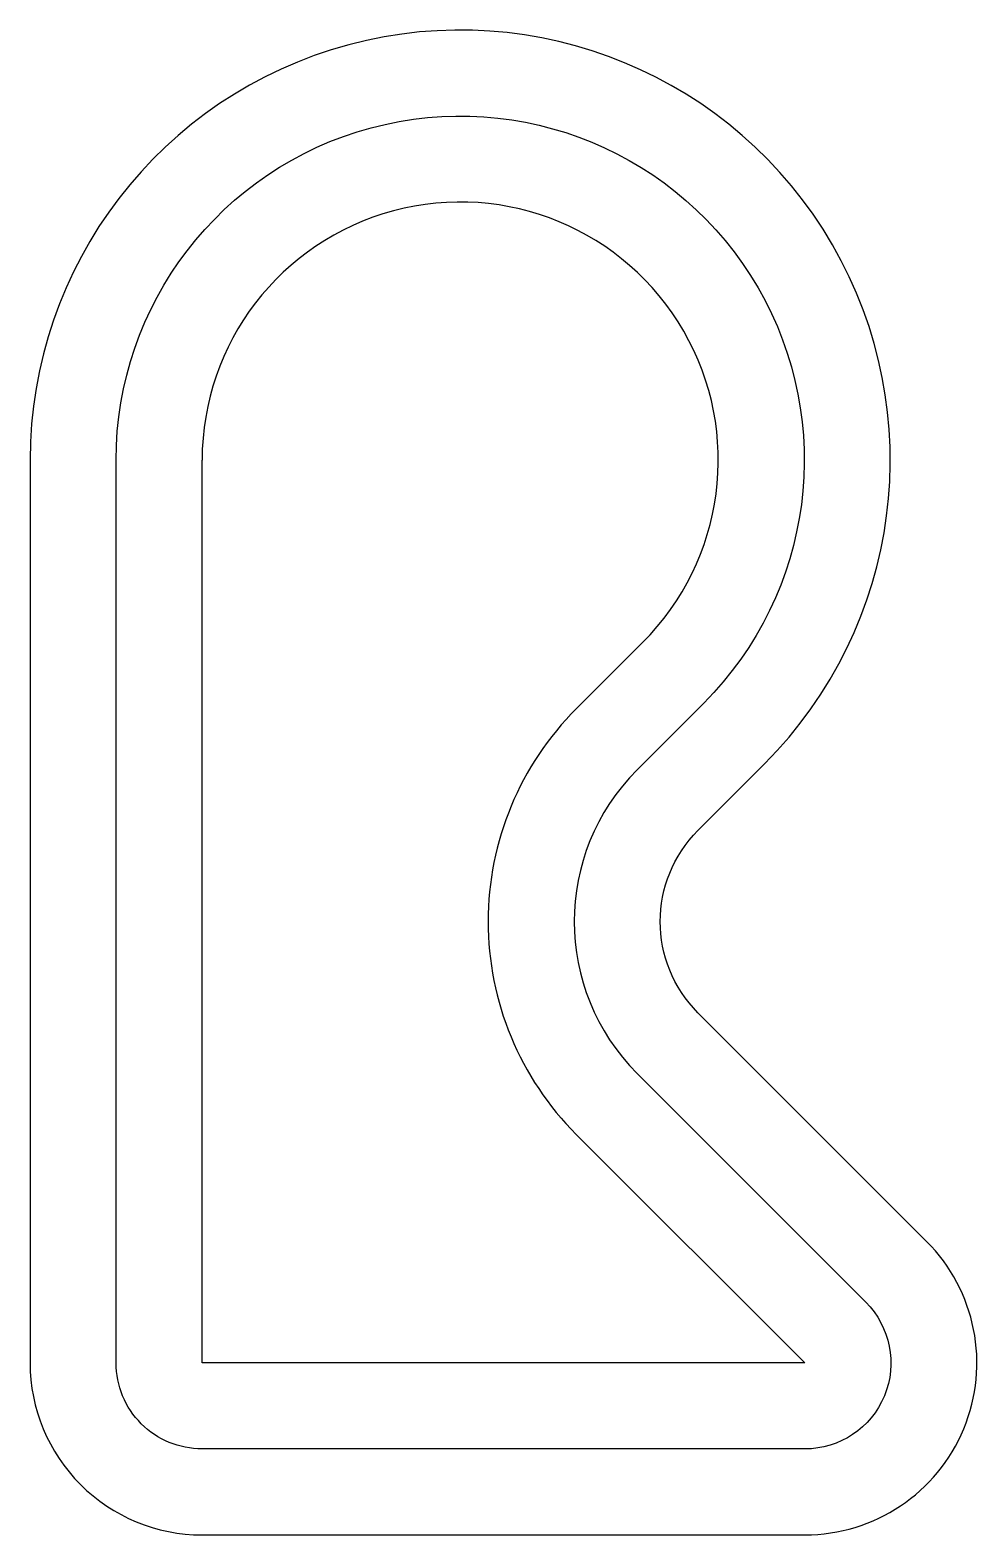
# Model space of a CAD drawing. Header units: inches. Extents: x 0 to 264, y 0 to 420.
import ezdxf

# ---------------------------------------------------------------- set-up
doc = ezdxf.new("R2010")
doc.units = ezdxf.units.IN
doc.layers.get('0').update_dxf_attribs({"linetype": 'CONTINUOUS'})

msp = doc.modelspace()

# ---------------------------------------------------------------- linework, layer by layer
for p, q in [((47.99, 47.99), (47.99, 300)), ((170.89, 249.05), (152.44, 230.62)), ((152.4, 111.77), (216.18, 47.99)), ((216.18, 47.99), (47.99, 47.99))]:
    msp.add_line(p, q)
for points in [[(0, 300), (0, 47.99, 0.414214), (47.99, 0), (216.18, 0, 0.668013), (250.13, 81.91), (186.35, 145.75, -0.413804), (186.34, 196.6), (204.93, 215.23, 1.495845)], [(24, 300, -1.495845), (187.95, 232.18), (169.36, 213.55, 0.413804), (169.38, 128.79), (233.16, 64.95, -0.668013), (216.18, 24), (47.99, 24, -0.414214), (24, 47.99)]]:
    msp.add_lwpolyline(points, format="xyb", close=True)
for centre, radius, start, end in [((120, 300), 72.01, -45.0323, 180), ((211.81, 171.18), 84.02, 134.9677, 224.9988)]:
    msp.add_arc(centre, radius, start, end)

doc.saveas('drawing.dxf')
